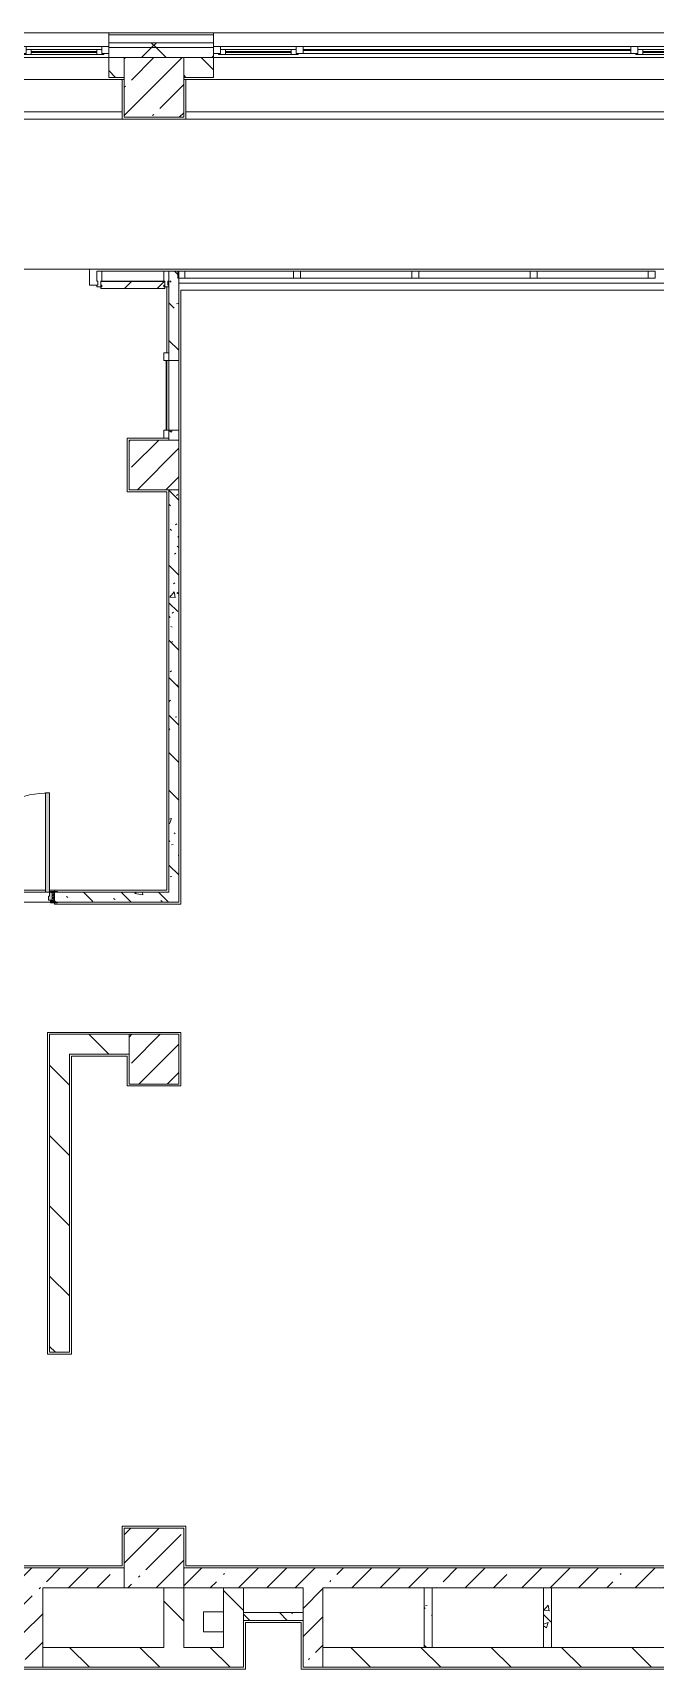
# Model space of a CAD drawing. Header units: millimetres. Extents: x 81676 to 276943, y -8553 to 29000.
# Drawn here: x 207203 to 213468, y 10880 to 27350 of the extents above; entities that cross this region are included whole.
import ezdxf

# ---------------------------------------------------------------- set-up
doc = ezdxf.new("R2010")
doc.units = ezdxf.units.MM
for name, color, linetype, lineweight, true_color in [('A-DOOR-3', 7, 'Continuous', 5, 0xe2e2e2), ('A-DOOR-4', 7, 'Continuous', 5, 0xaaaaaa), ('A-DOOR-FRAM-2', 7, 'Continuous', 5, 0xe2e2e2), ('A-DOOR-FRAM-3', 7, 'Continuous', 5, 0xaaaaaa), ('A-FLOR-3', 7, 'Continuous', 5, 0xaaaaaa), ('I-WALL-5', 7, 'Continuous', 5, 0x787878)]:
    doc.layers.add(name, color=color, linetype=linetype, lineweight=lineweight, true_color=true_color)
for name, color, linetype, lineweight in [('A-GLAZ-2', 7, 'Continuous', 5), ('A-GLAZ-CURT-1', 7, 'Continuous', 5), ('A-GLAZ-CWMG-2', 7, 'Continuous', 5), ('A-WALL', 7, 'Continuous', 9), ('A-WALL-6', 7, 'Continuous', 5), ('I-WALL-3', 7, 'Continuous', 5), ('S-COLS-1', 7, 'Continuous', 5)]:
    doc.layers.add(name, color=color, linetype=linetype, lineweight=lineweight)
pattern_1 = [(45, (147962.96, 0), (-285.1231, 285.1231), []), (45, (148248.1, 0), (-285.1231, 285.1231), [504.031, -100.806, 16.764, -84.042])]
pattern_2 = [(135, (147962.96, 0), (-377.1708, -377.1708), [533.4, -88.9, 17.78, -88.9]), (135, (147962.96, 376.94), (-377.1708, -377.1708), []), (50, (147962.96, 0), (637.6445, -55.7866), [66.675, -733.425]), (355, (147962.96, 0), (-123.3494, 668.699), [53.34, -586.74]), (100.451, (148016.1, -4.65), (514.299, 612.908), [56.665, -623.315]), (46.184, (147963, 177.8), (948.776, -147.15), [100.012, -1100.137]), (96.636, (148042, 165.5), (830.909, 865.997), [84.998, -934.973]), (351.184, (147963, 177.8), (830.918, 865.988), [80.01, -880.11]), (21, (148051.86, 133.35), (530.6506, -357.9283), [66.675, -733.425]), (326, (148051.86, 133.35), (216.308, 644.6585), [53.34, -586.74]), (71.451, (148096.1, 103.5), (746.9596, 286.7243), [56.665, -623.315]), (37.5, (147962.96, 0), (10.8105, 295.9426), [16.764, -562.864, 16.764, -578.866, -588.962]), (37.5, (147962.96, 0), (10.8105, 295.9426), [-1175.258, 16.764, -572.198]), (7.5, (147962.96, 0), (233.8692, 350.6318), [16.764, -322.834, 16.764, -549.529, -224.472]), (7.5, (147962.96, 0), (233.8692, 350.6318), [-905.891, 16.764, -207.708]), (327.5, (147764.71, 0), (474.5678, -20.0513), [16.764, -205.486, 16.764, -676.656, -920.115]), (327.5, (147764.71, 0), (474.5678, -20.0513), [-915.67, 16.764, -903.351]), (317.5, (147675.8, 0), (518.4522, 88.9934), [16.764, -272.161, 16.764, -443.738, -653.415]), (317.5, (147675.8, 0), (518.4522, 88.9934), [-749.427, 16.764, -636.651])]
pattern_3 = [(135, (147962.96, 0), (-353.5534, -353.5534), [])]
pattern_4 = [(45, (147962.96, 0), (-353.5534, 353.5534), []), (135, (147962.96, 0), (-353.5534, -353.5534), [])]

# ---------------------------------------------------------------- blocks, each defined once
blk = doc.blocks.new('Системная панель - Стекло - 70мм-31693619-1_6_3_птичка')
at = {"layer": 'A-GLAZ-CURT-1'}
for p, q in [((547.5, 35), (-547.5, 35)), ((-547.5, 35), (-547.5, -35)), ((547.5, -35), (547.5, 35)), ((-547.5, -35), (547.5, -35))]:
    blk.add_line(p, q, dxfattribs=at)
blk = doc.blocks.new('Прямоугольный импост - 50 x 70 мм-23766079-1_6_3_птичка')
at = {"layer": 'A-GLAZ-CWMG-2'}
for p, q in [((-35, 35), (35, 35)), ((-35, -35), (-35, 35)), ((35, 35), (35, -35)), ((35, -35), (-35, -35))]:
    blk.add_line(p, q, dxfattribs=at)
blk = doc.blocks.new('BSC_Колонна _Прямоугольная - 600х600-V52-1_6_3_птичка')
at = {"layer": 'S-COLS-1'}
h = blk.add_hatch(dxfattribs=at)
h.set_pattern_fill('FP_86', color=256, style=0, pattern_type=2)
h.set_pattern_definition([(45, (-60460, -12000), (-285.1231, 285.1231), []), (45, (-60174.88, -12000), (-285.1231, 285.1231), [504.031, -100.806, 16.764, -84.042])])
h.paths.add_polyline_path([(208, -300), (300, -300), (300, 300), (-300, 300), (-300, -300), (-168, -300)])
for p, q in [((300, 300), (-300, 300)), ((-300, 300), (-300, -300)), ((300, -300), (300, 300)), ((-300, -300), (300, -300))]:
    blk.add_line(p, q, dxfattribs=at)
blk = doc.blocks.new('Системная панель - Стекло - 70мм-31693620-1_6_3_птичка')
at = {"layer": 'A-GLAZ-CURT-1'}
for p, q in [((560, 35), (-560, 35)), ((-560, 35), (-560, -35)), ((560, -35), (560, 35)), ((-560, -35), (560, -35))]:
    blk.add_line(p, q, dxfattribs=at)
blk = doc.blocks.new('Прямоугольный импост - 50 x 70 мм-V75-1_6_3_птичка')
at = {"layer": 'A-GLAZ-CWMG-2'}
for p, q in [((-35, 35), (35, 35)), ((-35, -35), (-35, 35)), ((35, 35), (35, -35)), ((35, -35), (-35, -35))]:
    blk.add_line(p, q, dxfattribs=at)
blk = doc.blocks.new('Прямоугольный импост - Импост структурный с накладкой - 160мм Темный-32302294-1_6_3_птичка')
at = {"layer": 'A-GLAZ-CWMG-2'}
for p, q in [((-25, 40), (-25, 140)), ((-25, 140), (25, 140)), ((-15, 40), (-25, 40)), ((-25, -17), (-25, 0)), ((-25, 0), (-15, 0)), ((-15, 0), (-15, 40)), ((15, 40), (15, 0)), ((25, 40), (15, 40)), ((15, 0), (25, 0)), ((25, 140), (25, 40)), ((25, 0), (25, -17)), ((25, -17), (-25, -17))]:
    blk.add_line(p, q, dxfattribs=at)
blk = doc.blocks.new('110_Дверь_СКБ_1Ст_Внутренняя1 - Д-11 1100x2100h_кладовые _все__ коридор _между помещениями блока столовой__ моечные _все_-32089444-1_6_3_птичка')
at = {"layer": 'A-DOOR-3'}
h = blk.add_hatch(color=256, dxfattribs=at)
h.paths.add_polyline_path([(512.5, -30), (537.5, -30), (537.5, 50), (512.5, 50), (512.5, 10), (502.5, 10), (502.5, -30)])
h.paths.add_polyline_path([(-477.5, -30), (-477.5, 10), (-487.5, 10), (-487.5, 50), (-512.5, 50), (-512.5, -30), (-487.5, -30)])
at = {"layer": 'A-DOOR-4'}
h = blk.add_hatch(dxfattribs=at)
h.set_pattern_fill('FP_68', color=256, style=0, pattern_type=2)
h.set_pattern_definition([(135, (1751.41, 114.685), (-14.14214, -14.14214), []), (225, (1751.41, 114.685), (14.14214, -14.14214), [])])
h.paths.add_polyline_path([(562.5, -50), (562.5, 50), (537.5, 50), (537.5, -50)])
at = {"layer": 'A-DOOR-FRAM-2'}
for points in [[(512.5, 50), (512.5, 1050), (472.5, 1050), (472.5, 50)], [(-512.5, 50), (-497.5, 50), (-497.5, 58), (-567.5, 58), (-567.5, 50), (-537.5, 50)], [(592.5, 50), (592.5, 58), (522.5, 58), (522.5, 50), (562.5, 50)], [(-567.5, -58), (-497.5, -58), (-497.5, -50), (-567.5, -50)], [(-497.5, -50), (-497.5, -30), (-512.5, -30), (-512.5, -50)], [(522.5, -50), (537.5, -50), (537.5, -30), (522.5, -30)], [(592.5, -58), (592.5, -50), (522.5, -50), (522.5, -58), (562.5, -58)]]:
    blk.add_hatch(color=256, dxfattribs=at).paths.add_polyline_path(points)
at = {"layer": 'A-DOOR-FRAM-3'}
h = blk.add_hatch(dxfattribs=at)
h.set_pattern_fill('FP_69', color=256, style=0, pattern_type=2)
h.set_pattern_definition([(45, (-371.384, 114.685), (-14.1421, 14.1421), []), (135, (-371.384, 114.685), (-14.1421, -14.1421), [])])
h.paths.add_polyline_path([(-537.5, -50), (-512.5, -50), (-512.5, 50), (-537.5, 50)])
at = {"layer": 'A-DOOR-4'}
for p, q in [((512.5, 1050), (472.5, 1050)), ((472.5, 1050), (472.5, 50)), ((512.5, 50), (512.5, 1050)), ((472.5, 50), (512.5, 50))]:
    blk.add_line(p, q, dxfattribs=at)
blk.add_arc((512.5, 50), 1000, 90, 180, dxfattribs=at)
at = {"layer": 'A-DOOR-FRAM-3'}
for p, q in [((-497.5, 58), (-567.5, 58)), ((-567.5, 58), (-567.5, 50)), ((-567.5, 50), (-497.5, 50)), ((-512.5, 50), (-537.5, 50)), ((-537.5, 50), (-537.5, -50)), ((-487.5, 50), (-512.5, 50)), ((-512.5, 50), (-512.5, -30)), ((-512.5, -50), (-512.5, 50)), ((-497.5, 50), (-512.5, 50)), ((-512.5, 50), (-512.5, 49)), ((-512.5, 49), (-497.5, 49)), ((-497.5, 50), (-497.5, 58)), ((-497.5, 49), (-497.5, 50)), ((-487.5, 10), (-487.5, 50)), ((-477.5, 10), (-487.5, 10)), ((-477.5, -30), (-477.5, 10)), ((512.5, 10), (502.5, 10)), ((502.5, 10), (502.5, -30)), ((512.5, 50), (512.5, 10)), ((537.5, 50), (512.5, 50)), ((592.5, 58), (522.5, 58)), ((522.5, 58), (522.5, 50)), ((537.5, 50), (522.5, 50)), ((522.5, 50), (522.5, 49)), ((522.5, 50), (592.5, 50)), ((522.5, 49), (537.5, 49)), ((537.5, -30), (537.5, 50)), ((562.5, 50), (537.5, 50)), ((537.5, 50), (537.5, -50)), ((537.5, 49), (537.5, 50)), ((562.5, -50), (562.5, 50)), ((592.5, 50), (592.5, 58)), ((-497.5, -50), (-567.5, -50)), ((-567.5, -50), (-567.5, -58)), ((-567.5, -58), (-497.5, -58)), ((-537.5, -50), (-512.5, -50)), ((-512.5, -30), (-477.5, -30)), ((-497.5, -30), (-512.5, -30)), ((-512.5, -30), (-512.5, -50)), ((-512.5, -50), (-497.5, -50)), ((-497.5, -50), (-497.5, -30)), ((-497.5, -58), (-497.5, -50)), ((502.5, -30), (537.5, -30)), ((537.5, -30), (522.5, -30)), ((522.5, -30), (522.5, -50)), ((522.5, -50), (537.5, -50)), ((592.5, -50), (522.5, -50)), ((522.5, -50), (522.5, -58)), ((522.5, -58), (592.5, -58)), ((537.5, -50), (537.5, -30)), ((537.5, -50), (562.5, -50)), ((592.5, -58), (592.5, -50))]:
    blk.add_line(p, q, dxfattribs=at)
blk = doc.blocks.new('Системная панель - Стекло - 70мм-V87-1_6_3_птичка')
at = {"layer": 'A-GLAZ-CURT-1'}
for p, q in [((560, 35), (-560, 35)), ((-560, 35), (-560, -35)), ((560, -35), (560, 35)), ((-560, -35), (560, -35))]:
    blk.add_line(p, q, dxfattribs=at)
blk = doc.blocks.new('120_Окно_СКБ_2Ст - 120_Окно_СКБ_2Ст 2300х2400 _мал створка справа_-19949978-1_6_3_птичка')
at = {"layer": 'A-GLAZ-2'}
for p, q in [((-1150, -75), (-1150, -5)), ((-1150, -5), (-1080, -5)), ((1150, -5), (-1150, -5)), ((-1080, -75), (-1150, -75)), ((-1150, -75), (-1100, -75)), ((-1080, -75), (-1100, -75)), ((-1100, -75), (-1100, -85)), ((-1100, -85), (270, -85)), ((270, -85), (-1100, -85)), ((-1080, -5), (-1080, -75)), ((250, -35), (-1080, -35)), ((-1080, -35), (-1080, -75)), ((-1030, -85), (-1030, -35)), ((-1030, -55), (200, -55)), ((200, -65), (-1030, -65)), ((200, -85), (200, -35)), ((250, -75), (250, -5)), ((250, -5), (320, -5)), ((250, -75), (250, -35)), ((320, -75), (250, -75)), ((270, -75), (250, -75)), ((270, -75), (300, -75)), ((270, -85), (270, -75)), ((320, -75), (300, -75)), ((300, -75), (300, -85)), ((300, -85), (1100, -85)), ((1100, -85), (300, -85)), ((320, -5), (320, -75)), ((1080, -35), (320, -35)), ((320, -35), (320, -75)), ((370, -85), (370, -35)), ((370, -55), (1030, -55)), ((1030, -65), (370, -65)), ((1030, -85), (1030, -35)), ((1080, -75), (1080, -5)), ((1080, -5), (1150, -5)), ((1080, -75), (1080, -35)), ((1150, -75), (1080, -75)), ((1100, -75), (1080, -75)), ((1100, -75), (1150, -75)), ((1100, -85), (1100, -75)), ((1150, -5), (1150, -75))]:
    blk.add_line(p, q, dxfattribs=at)
blk = doc.blocks.new('120_Окно_СКБ_3Ст - 120_Окно_СКБ_3Ст_5100-21641134-1_6_3_птичка')
at = {"layer": 'A-GLAZ-2'}
for p, q in [((-2550, -75), (-2550, -5)), ((-2550, -5), (-2480, -5)), ((2550, -5), (-2550, -5)), ((-2480, -75), (-2550, -75)), ((-2550, -75), (-2500, -75)), ((-2480, -75), (-2500, -75)), ((-2500, -75), (-2500, -85)), ((-2500, -85), (-1700, -85)), ((-1700, -85), (-2500, -85)), ((-2480, -5), (-2480, -75)), ((-1720, -35), (-2480, -35)), ((-2480, -35), (-2480, -75)), ((-2430, -85), (-2430, -35)), ((-2430, -55), (-1770, -55)), ((-1770, -65), (-2430, -65)), ((-1770, -85), (-1770, -35)), ((-1720, -75), (-1720, -5)), ((-1720, -5), (-1650, -5)), ((-1720, -75), (-1720, -35)), ((-1650, -75), (-1720, -75)), ((-1700, -75), (-1720, -75)), ((-1700, -75), (1700, -75)), ((-1700, -85), (-1700, -75)), ((-1650, -5), (-1650, -75)), ((1650, -35), (-1650, -35)), ((1650, -45), (-1650, -45)), ((1650, -75), (1650, -5)), ((1650, -5), (1720, -5)), ((1720, -75), (1650, -75)), ((1720, -75), (1700, -75)), ((1700, -75), (1700, -85)), ((1700, -85), (2500, -85)), ((2500, -85), (1700, -85)), ((1720, -5), (1720, -75)), ((2480, -35), (1720, -35)), ((1720, -35), (1720, -75)), ((1770, -85), (1770, -35)), ((1770, -55), (2430, -55)), ((2430, -65), (1770, -65)), ((2430, -85), (2430, -35)), ((2480, -75), (2480, -5)), ((2480, -5), (2550, -5)), ((2480, -75), (2480, -35)), ((2550, -75), (2480, -75)), ((2500, -75), (2480, -75)), ((2500, -75), (2550, -75)), ((2500, -85), (2500, -75)), ((2550, -5), (2550, -75))]:
    blk.add_line(p, q, dxfattribs=at)
blk = doc.blocks.new('BSC_Колонна _Прямоугольная - 500х500-V123-1_6_3_птичка')
at = {"layer": 'S-COLS-1'}
h = blk.add_hatch(dxfattribs=at)
h.set_pattern_fill('FP_140', color=256, style=0, pattern_type=2)
h.set_pattern_definition([(45, (-60460, -17020), (-285.1231, 285.1231), []), (45, (-60174.88, -17020), (-285.1231, 285.1231), [504.031, -100.806, 16.764, -84.042])])
h.paths.add_polyline_path([(189, -250), (250, -250), (250, 250), (-250, 250), (-250, -250), (-168, -250)])
for p, q in [((250, 250), (-250, 250)), ((-250, 250), (-250, -250)), ((250, -250), (250, 250)), ((-250, -250), (250, -250))]:
    blk.add_line(p, q, dxfattribs=at)
blk = doc.blocks.new('BSC_Колонна _Прямоугольная - 500х500-V124-1_6_3_птичка')
at = {"layer": 'S-COLS-1'}
h = blk.add_hatch(dxfattribs=at)
h.set_pattern_fill('FP_141', color=256, style=0, pattern_type=2)
h.set_pattern_definition([(45, (-60460, -23000), (-285.1231, 285.1231), []), (45, (-60174.88, -23000), (-285.1231, 285.1231), [504.031, -100.806, 16.764, -84.042])])
h.paths.add_polyline_path([(130, -250), (250, -250), (248, 250), (-250, 249), (-250, -250), (-168, -250)])
for p, q in [((250, 250), (-250, 250)), ((-250, 250), (-250, -250)), ((250, -250), (250, 250)), ((-250, -250), (250, -250))]:
    blk.add_line(p, q, dxfattribs=at)
blk = doc.blocks.new('Штора противопожарная_Рен - ШТ_700х700-22567375-1_6_3_птичка')
at = {"layer": 'A-DOOR-4'}
for p, q in [((-430, 100), (-350, 100)), ((-430, 50), (-430, 100)), ((-350, 50), (-430, 50)), ((-350, 100), (-350, 50)), ((-350, 78), (350, 78)), ((-350, 73), (-350, 78)), ((350, 73), (-350, 73)), ((350, 100), (430, 100)), ((350, 50), (350, 100)), ((350, 78), (350, 73)), ((430, 50), (350, 50)), ((430, 100), (430, 50))]:
    blk.add_line(p, q, dxfattribs=at)
blk = doc.blocks.new('Системная панель - Стекло - 70мм-32304938-1_6_3_птичка')
at = {"layer": 'A-GLAZ-CURT-1'}
h = blk.add_hatch(dxfattribs=at)
h.set_pattern_fill('FP_168', color=256, style=0, pattern_type=2)
h.set_pattern_definition([(225, (60747.5, 24310), (1414.214, -1414.214), [1000, -3000]), (225, (61747.5, 24810), (1414.214, -1414.214), [3000, -1000]), (225, (59747.5, 25310), (1414.214, -1414.214), [1000, -3000])])
h.paths.add_polyline_path([(322, 35), (-323, 35), (-323, -35), (322, -35), (322, 18)])
for p, q in [((322, 35), (-323, 35)), ((-323, 35), (-323, -35)), ((322, -35), (322, 35)), ((-323, -35), (322, -35))]:
    blk.add_line(p, q, dxfattribs=at)
blk = doc.blocks.new('Прямоугольный импост - Импост структурный с накладкой - 160мм Темный-32304618-1_6_3_птичка')
at = {"layer": 'A-GLAZ-CWMG-2'}
for p, q in [((59935, 24950), (60560, 24950)), ((59935, 24850), (60560, 24850))]:
    blk.add_line(p, q, dxfattribs=at)
blk = doc.blocks.new('Системная панель - Стекло - 70мм-V153-1_6_3_птичка')
at = {"layer": 'A-GLAZ-CURT-1'}
for p, q in [((560, 35), (-560, 35)), ((-560, 35), (-560, -35)), ((560, -35), (560, 35)), ((-560, -35), (560, -35))]:
    blk.add_line(p, q, dxfattribs=at)
blk = doc.blocks.new('Прямоугольный импост - Импост структурный с накладкой - 160мм Темный-32302318-1_6_3_птичка')
at = {"layer": 'A-GLAZ-CWMG-2'}
for p, q in [((0, 140), (-50, 140)), ((-50, 140), (-50, 40)), ((-50, 40), (-40, 40)), ((-40, 0), (-50, 0)), ((-50, 0), (-50, -17)), ((-40, 40), (-40, 0)), ((-10, 0), (-10, 40)), ((-10, 40), (0, 40)), ((0, 0), (-10, 0)), ((0, 40), (0, 140)), ((0, -17), (0, 0)), ((-50, -17), (0, -17))]:
    blk.add_line(p, q, dxfattribs=at)
blk = doc.blocks.new('Зашивка приборов отопления9 - Зашивка приборов отопления-33277916-1_6_3_птичка')
at = {"layer": 'A-WALL-6'}
for p, q in [((51570, 26880), (51570, 26555)), ((54140, 26880), (51570, 26880)), ((54140, 26555), (54140, 26880)), ((51570, 26555), (54140, 26555)), ((54140, 26555), (51570, 26555)), ((51570, 26555), (51570, 26480)), ((54140, 26480), (54140, 26555)), ((51570, 26480), (54140, 26480))]:
    blk.add_line(p, q, dxfattribs=at)
blk = doc.blocks.new('Зашивка приборов отопления10 - Зашивка приборов отопления-33278020-1_6_3_птичка')
at = {"layer": 'A-WALL-6'}
for p, q in [((51570, 26880), (51570, 26555)), ((56926, 26880), (51570, 26880)), ((56926, 26555), (56926, 26880)), ((51570, 26555), (56926, 26555)), ((56930, 26555), (51570, 26555)), ((51570, 26555), (51570, 26480)), ((56930, 26480), (56930, 26555)), ((51570, 26480), (56930, 26480))]:
    blk.add_line(p, q, dxfattribs=at)

msp = doc.modelspace()

# ---------------------------------------------------------------- hatches: boundary and pattern name
at = {"layer": 'A-WALL-6'}
h = msp.add_hatch(dxfattribs=at)
h.set_pattern_fill('FP_54', color=256, style=0, pattern_type=2)
h.set_pattern_definition(pattern_4)
h.paths.add_polyline_path([(231388.1, 27200), (232933, 27200), (232933, 27250), (228313, 27250), (228313, 27200), (231188.1, 27200)])
h.paths.add_polyline_path([(218773, 27200), (218773, 27250), (216173, 27250), (216173, 27200), (218273, 27200)])
h.paths.add_polyline_path([(214723, 27200), (215073, 27200), (215073, 27250), (214123, 27250), (214123, 27200)])
h.paths.add_polyline_path([(220873, 27200), (222213, 27200), (222213, 27250), (220873, 27250), (220873, 27210)])
h.paths.add_polyline_path([(225213, 27200), (225213, 27250), (224313, 27250), (224313, 27200), (224713, 27200)])
h.paths.add_polyline_path([(205668, 27200), (205668, 27250), (204823, 27250), (204823, 27200)])
h.paths.add_polyline_path([(208255.1, 27200), (209023, 27200), (209023, 27250), (207968, 27250), (207968, 27200)])
h.paths.add_polyline_path([(201823, 27200), (202723, 27200), (202723, 27250), (201823, 27250), (201823, 27210)])
h.paths.add_polyline_path([(196723, 27200), (196723, 27250), (195623, 27250), (195623, 27200), (196123, 27200)])
h.paths.add_polyline_path([(199723, 27200), (199723, 27250), (198823, 27250), (198823, 27200)])
h.paths.add_polyline_path([(192523, 27200), (192523, 27250), (190123, 27250), (190123, 27200), (191524.5, 27200)])
h = msp.add_hatch(dxfattribs=at)
h.set_pattern_fill('FP_54', color=256, style=0, pattern_type=2)
h.set_pattern_definition(pattern_4)
h.paths.add_polyline_path([(190723, 27100), (192523, 27100), (192523, 27200), (190123, 27200), (190123, 27100)])
h.paths.add_polyline_path([(208723, 27100), (209023, 27100), (209023, 27200), (207968, 27200), (207968, 27100), (208255.1, 27100)])
h.paths.add_polyline_path([(232063, 27100), (232933, 27100), (232928.4, 27200), (228313, 27198.1), (228313, 27100), (231388.1, 27100)])
h.paths.add_polyline_path([(199363, 27100), (199723, 27100), (199723, 27200), (198823, 27200), (198823, 27100)])
h.paths.add_polyline_path([(201823, 27100), (202723, 27100), (202723, 27200), (201823, 27200), (201823, 27140)])
h.paths.add_polyline_path([(195823, 27100), (196723, 27100), (196723, 27200), (195623, 27200), (195623, 27100)])
h.paths.add_polyline_path([(215073, 27100), (215073, 27102), (215041, 27102), (215041, 27110), (215073, 27110), (215073, 27200), (214123, 27200), (214123, 27100), (215041, 27100)])
h.paths.add_polyline_path([(205668, 27100), (205668, 27200), (204823, 27200), (204823, 27100), (205313, 27100)])
h.paths.add_polyline_path([(224713, 27100), (225213, 27100), (225213, 27200), (224313, 27200), (224313, 27100)])
h.paths.add_polyline_path([(216205, 27100), (218773, 27100), (218773, 27200), (216173, 27200), (216173, 27110), (216205, 27110), (216205, 27102), (216173, 27100)])
h.paths.add_polyline_path([(221503, 27100), (222213, 27100), (222213, 27200), (220873, 27200), (220873, 27100)])
h = msp.add_hatch(dxfattribs=at)
h.set_pattern_fill('FP_65', color=256, style=0, pattern_type=2)
h.set_pattern_definition([(135, (147962.96, 0), (-176.7767, -176.7767), [])])
h.paths.add_polyline_path([(205313, 26900), (205668, 26900), (205668, 27100), (204823, 27100), (204823, 26900)])
h.paths.add_polyline_path([(190723, 26900), (192523, 26900), (192523, 27100), (190723, 27100), (190723, 27061.4)])
h.paths.add_polyline_path([(198960.3, 26900), (199723, 26900), (199723, 27100), (198823, 27100), (198823, 26900)])
h.paths.add_polyline_path([(201823, 26900), (202123, 26900), (202123, 27100), (201823, 27100), (201823, 26969.4)])
h.paths.add_polyline_path([(228613, 26900), (228613, 27100), (228313, 27100), (228313, 26900)])
h.paths.add_polyline_path([(208723, 26900), (209023, 26900), (209023, 27100), (208723, 27100), (208723, 26953.9)])
h.paths.add_polyline_path([(224713, 26900), (224713, 27100), (224313, 27100), (224313, 26900), (224391.1, 26900)])
h.paths.add_polyline_path([(215023, 26900), (215023, 27100), (214723, 27100), (214723, 26900)])
h.paths.add_polyline_path([(207968, 26900), (208123, 26900), (208123, 27100), (207968, 27100), (207968, 26936.5)])
h.paths.add_polyline_path([(216169, 26900), (218273, 26900), (218273, 27100), (216169, 27100), (216169, 27091.3)])
h.paths.add_polyline_path([(222213, 26900), (222213, 27100), (222003, 27100), (222003, 26900)])
h.paths.add_polyline_path([(221503, 26900), (221503, 27100), (220873, 27100), (220873, 26900)])
h.paths.add_polyline_path([(195623, 26900), (196123, 26900), (196123, 27100), (195623, 27100), (195623, 27079.6)])
at = {"layer": 'I-WALL-3'}
h = msp.add_hatch(dxfattribs=at)
h.set_pattern_fill('FP_64', color=256, style=0, pattern_type=2)
h.set_pattern_definition(pattern_3)
h.paths.add_polyline_path([(207373, 17070), (208173, 17070), (208173, 17270), (207373, 17265)])
h = msp.add_hatch(dxfattribs=at)
h.set_pattern_fill('FP_64', color=256, style=0, pattern_type=2)
h.set_pattern_definition(pattern_3)
h.paths.add_polyline_path([(207573, 14070), (207573, 17070), (207373, 17070), (207373, 14070)])
h = msp.add_hatch(dxfattribs=at)
h.set_pattern_fill('FP_34', color=256, style=0, pattern_type=2)
h.set_pattern_definition(pattern_1)
h.paths.add_polyline_path([(207103, 11700), (208123, 11700), (208123, 11900), (202723, 11900), (202723, 11700), (206396.1, 11700)])
h.paths.add_polyline_path([(199873, 11700), (202123, 11700), (202123, 11900), (199673, 11900), (199673, 11700)])
h = msp.add_hatch(dxfattribs=at)
h.set_pattern_fill('FP_34', color=256, style=0, pattern_type=2)
h.set_pattern_definition(pattern_1)
h.paths.add_polyline_path([(210114, 11700), (214123, 11700), (214123, 11900), (208723, 11900), (208723, 11700), (209923, 11700)])
h = msp.add_hatch(dxfattribs=at)
h.set_pattern_fill('FP_34', color=256, style=0, pattern_type=2)
h.set_pattern_definition(pattern_1)
h.paths.add_polyline_path([(207103, 10900), (207303, 10900), (207303, 11700), (207103, 11700), (207103, 10980)])
h = msp.add_hatch(dxfattribs=at)
h.set_pattern_fill('FP_64', color=256, style=0, pattern_type=2)
h.set_pattern_definition(pattern_3)
h.paths.add_polyline_path([(208723, 11100), (208723, 11700), (208523, 11700), (208523, 11100)])
h = msp.add_hatch(dxfattribs=at)
h.set_pattern_fill('FP_64', color=256, style=0, pattern_type=2)
h.set_pattern_definition(pattern_3)
h.paths.add_polyline_path([(209123, 11100), (209323, 11100), (209323, 11700), (209123, 11700), (209123, 11257)])
h = msp.add_hatch(dxfattribs=at)
h.set_pattern_fill('FP_34', color=256, style=0, pattern_type=2)
h.set_pattern_definition(pattern_1)
h.paths.add_polyline_path([(210123, 10900), (210123, 11700), (209923, 11700), (209923, 10900)])
h = msp.add_hatch(dxfattribs=at)
h.set_pattern_fill('FP_64', color=256, style=0, pattern_type=2)
h.set_pattern_definition(pattern_3)
h.paths.add_polyline_path([(207303, 10900), (209323, 10900), (209323, 11100), (207303, 11100), (207303, 10994)])
h = msp.add_hatch(dxfattribs=at)
h.set_pattern_fill('FP_64', color=256, style=0, pattern_type=2)
h.set_pattern_definition(pattern_3)
h.paths.add_polyline_path([(220922.8, 10900), (221503, 10900), (221503, 11100), (220892.8, 11100), (220892.8, 10900)])
h.paths.add_polyline_path([(214723, 10900), (216631.8, 10900), (216631.8, 11100), (214723, 11100), (214723, 10994)])
h.paths.add_polyline_path([(211973, 10900), (214523, 10900), (214523, 11100), (210123, 11100), (210123, 10900)])
h.paths.add_polyline_path([(217581.8, 10900), (219942.8, 10900), (219942.8, 11100), (217581.8, 11100), (217581.8, 10994)])
at = {"layer": 'I-WALL-5'}
h = msp.add_hatch(dxfattribs=at)
h.set_pattern_fill('FP_63', color=256, style=0, pattern_type=2)
h.set_pattern_definition(pattern_2)
h.paths.add_polyline_path([(208673, 18600), (208673, 22750), (208573, 22750), (208573, 18600), (208660.4, 18600)])
h.paths.add_polyline_path([(208573, 23250), (208673, 23250), (208673, 23350), (208573, 23350), (208573, 23270)])
h.paths.add_polyline_path([(208573, 24050), (208673, 24050), (208673, 24950), (208573, 24950), (208573, 24130)])
h = msp.add_hatch(dxfattribs=at)
h.set_pattern_fill('FP_63', color=256, style=0, pattern_type=2)
h.set_pattern_definition(pattern_2)
h.paths.add_polyline_path([(208553, 18600), (208573, 18600), (208573, 18700), (207423, 18700), (207423, 18600), (208255.1, 18600)])
h.paths.add_polyline_path([(206093, 18600), (206323, 18600), (206323, 18700), (206093, 18700)])
h = msp.add_hatch(dxfattribs=at)
h.set_pattern_fill('FP_63', color=256, style=0, pattern_type=2)
h.set_pattern_definition(pattern_2)
h.paths.add_polyline_path([(211143, 11100), (211223, 11100), (211223, 11700), (211143, 11700), (211143, 11457)])
h = msp.add_hatch(dxfattribs=at)
h.set_pattern_fill('FP_63', color=256, style=0, pattern_type=2)
h.set_pattern_definition(pattern_2)
h.paths.add_polyline_path([(212343, 11100), (212423, 11100), (212423, 11700), (212343, 11700), (212343, 11457)])
h = msp.add_hatch(dxfattribs=at)
h.set_pattern_fill('FP_63', color=256, style=0, pattern_type=2)
h.set_pattern_definition(pattern_2)
h.paths.add_polyline_path([(209923, 11370), (209923, 11450), (209323, 11450), (209323, 11370), (209903, 11370)])
at = {"layer": 'S-COLS-1'}
h = msp.add_hatch(dxfattribs=at)
h.set_pattern_fill('FP_34', color=256, style=0, pattern_type=2)
h.set_pattern_definition(pattern_1)
h.paths.add_polyline_path([(208723, 26500), (208723, 27100), (208123, 27100), (208123, 26500), (208255.1, 26500)])

# ---------------------------------------------------------------- linework, layer by layer
at = {"layer": 'A-FLOR-3'}
for p, q in [((208743, 26480), (208103, 26480)), ((205913, 24970), (214743, 24970)), ((207773, 24810), (207773, 24970)), ((207848, 24810), (207773, 24810)), ((208553, 24130), (208553, 24791.7)), ((214603, 24760), (208693, 24760)), ((208693, 24760), (208693, 18580)), ((208553, 23350), (208553, 24050)), ((208153, 22730), (208153, 23270)), ((208153, 23270), (208523, 23270)), ((208553, 22730), (208153, 22730)), ((208553, 18720), (208553, 22730)), ((207333, 18720), (206113, 18720)), ((208553, 18720), (207373, 18720)), ((207423, 18708), (207423, 18720)), ((207423, 18580), (207423, 18592)), ((208693, 18580), (207423, 18580)), ((207353, 14050), (207353, 17290)), ((207353, 17290), (208693, 17290)), ((208693, 17290), (208693, 16750)), ((208153, 17050), (207593, 17050)), ((207593, 17050), (207593, 14050)), ((208153, 16750), (208153, 17050)), ((208693, 16750), (208153, 16750)), ((207593, 14050), (207353, 14050)), ((208103, 11920), (208103, 12320)), ((208103, 12320), (208743, 12320)), ((208743, 12320), (208743, 11920)), ((205533, 11920), (208103, 11920)), ((208743, 11920), (214103, 11920)), ((208923, 11457), (209123, 11457)), ((208923, 11257), (208923, 11457)), ((209123, 11257), (208923, 11257)), ((209903, 11350), (209343, 11350)), ((209343, 11350), (209343, 10880)), ((209903, 10880), (209903, 11350)), ((209343, 10880), (206493, 10880)), ((216620.4, 10880), (209903, 10880))]:
    msp.add_line(p, q, dxfattribs=at)
at = {"layer": 'A-WALL'}
for p, q in [((209023, 27330), (207968, 27330)), ((209023, 27250), (207968, 27250)), ((209023, 27200), (207968, 27200)), ((208123, 27100), (207968, 27100)), ((207968, 27100), (208123, 27100)), ((209023, 27100), (208723, 27100)), ((208723, 27100), (209023, 27100)), ((209323, 11700), (209123, 11700)), ((211223, 11700), (211143, 11700)), ((212423, 11700), (212343, 11700)), ((209323, 11450), (209323, 11370)), ((209923, 11370), (209923, 11450)), ((207303, 11100), (207303, 10900)), ((211143, 11100), (211223, 11100)), ((212343, 11100), (212423, 11100))]:
    msp.add_line(p, q, dxfattribs=at)
at = {"layer": 'A-WALL-6'}
for p, q in [((190123, 27350), (215073, 27350)), ((207968, 27350), (207968, 27100)), ((209023, 27100), (209023, 27350)), ((207968, 27100), (205668, 27100)), ((207968, 27100), (207968, 26900)), ((208123, 26900), (208123, 27100)), ((208123, 27100), (208723, 27100)), ((208723, 27100), (208723, 26900)), ((209023, 26900), (209023, 27100)), ((214123, 27100), (209023, 27100)), ((207968, 26900), (208123, 26900)), ((208723, 26900), (209023, 26900))]:
    msp.add_line(p, q, dxfattribs=at)
at = {"layer": 'I-WALL-3'}
for p, q in [((205668, 27100), (207968, 27100)), ((209023, 27100), (214123, 27100)), ((208123, 26880), (205513, 26880)), ((214123, 26880), (208723, 26880)), ((208573, 24950), (208573, 24130)), ((208673, 24950), (208573, 24950)), ((208673, 23250), (208673, 24950)), ((214623, 24830), (208673, 24830)), ((208573, 24050), (208673, 24050)), ((208573, 23350), (208573, 24050)), ((208673, 23350), (208573, 23350)), ((208573, 23270), (208573, 23250)), ((208573, 22750), (208573, 18700)), ((208673, 18600), (208673, 22750)), ((206373, 18700), (207333, 18700)), ((208573, 18700), (207453, 18700)), ((207383, 18600), (206363, 18600)), ((207453, 18600), (208673, 18600)), ((208173, 17270), (207373, 17270)), ((207373, 17270), (207373, 14070)), ((207573, 17070), (208173, 17070)), ((207573, 14070), (207573, 17070)), ((207373, 14070), (207573, 14070)), ((208123, 11900), (205513, 11900)), ((214123, 11900), (208723, 11900)), ((207303, 11700), (208123, 11700)), ((207303, 11100), (207303, 11700)), ((208523, 11700), (208523, 11100)), ((208723, 11100), (208723, 11700)), ((208723, 11700), (209123, 11700)), ((209123, 11700), (209123, 11100)), ((209323, 11450), (209323, 11700)), ((209323, 11700), (209923, 11700)), ((209923, 11700), (209923, 11450)), ((210123, 11700), (211143, 11700)), ((210123, 10900), (210123, 11700)), ((211143, 11700), (211143, 11100)), ((211223, 11100), (211223, 11700)), ((211223, 11700), (212343, 11700)), ((212343, 11700), (212343, 11100)), ((212423, 11100), (212423, 11700)), ((212423, 11700), (214123, 11700)), ((209923, 11450), (209323, 11450)), ((209323, 10900), (209323, 11370)), ((209323, 11370), (209923, 11370)), ((209923, 11370), (209923, 10900)), ((208523, 11100), (207303, 11100)), ((209123, 11100), (208723, 11100)), ((211143, 11100), (210123, 11100)), ((212343, 11100), (211223, 11100)), ((214523, 11100), (212423, 11100)), ((207103, 10900), (209323, 10900)), ((209923, 10900), (216601.8, 10900))]:
    msp.add_line(p, q, dxfattribs=at)
at = {"layer": 'S-COLS-1'}
for p, q in [((208723, 27100), (208123, 27100)), ((208123, 27100), (208123, 26900)), ((208723, 26900), (208723, 27100)), ((208123, 26900), (208123, 26500)), ((208723, 26500), (208723, 26900)), ((208123, 26500), (208723, 26500))]:
    msp.add_line(p, q, dxfattribs=at)

# ---------------------------------------------------------------- block references
at = {"layer": 'A-DOOR-4', "rotation": 89.99999999999991}
msp.add_blockref('Штора противопожарная_Рен - ШТ_700х700-22567375-1_6_3_птичка', (208623, 23700), dxfattribs=at)
at = {"layer": 'A-DOOR-4'}
msp.add_blockref('110_Дверь_СКБ_1Ст_Внутренняя1 - Д-11 1100x2100h_кладовые _все__ коридор _между помещениями блока столовой__ моечные _все_-32089444-1_6_3_птичка', (206860.5, 18650), dxfattribs=at)
at = {"layer": 'A-GLAZ-2'}
for name, p in [('120_Окно_СКБ_2Ст - 120_Окно_СКБ_2Ст 2300х2400 _мал створка справа_-19949978-1_6_3_птичка', (206818, 27215)), ('120_Окно_СКБ_3Ст - 120_Окно_СКБ_3Ст_5100-21641134-1_6_3_птичка', (211573, 27215))]:
    msp.add_blockref(name, p, dxfattribs=at)
at = {"layer": 'A-GLAZ-CURT-1', "rotation": 180}
for name, p in [('Системная панель - Стекло - 70мм-31693619-1_6_3_птичка', (209280.5, 24915)), ('Системная панель - Стекло - 70мм-V153-1_6_3_птичка', (210458, 24915)), ('Системная панель - Стекло - 70мм-31693620-1_6_3_птичка', (211648, 24915)), ('Системная панель - Стекло - 70мм-V87-1_6_3_птичка', (212838, 24915)), ('Системная панель - Стекло - 70мм-32304938-1_6_3_птичка', (208210.5, 24810))]:
    msp.add_blockref(name, p, dxfattribs=at)
at = {"layer": 'A-GLAZ-CWMG-2', "extrusion": (0, 0, -1)}
for name, p in [('Прямоугольный импост - Импост структурный с накладкой - 160мм Темный-32302294-1_6_3_птичка', (-207873, 24810)), ('Прямоугольный импост - 50 x 70 мм-V75-1_6_3_птичка', (-208698, 24915)), ('Прямоугольный импост - 50 x 70 мм-23766079-1_6_3_птичка', (-209863, 24915)), ('Прямоугольный импост - 50 x 70 мм-23766079-1_6_3_птичка', (-211053, 24915)), ('Прямоугольный импост - 50 x 70 мм-23766079-1_6_3_птичка', (-212243, 24915)), ('Прямоугольный импост - 50 x 70 мм-23766079-1_6_3_птичка', (-213433, 24915))]:
    msp.add_blockref(name, p, dxfattribs=at)
at = {"layer": 'A-GLAZ-CWMG-2'}
for name, p in [('Прямоугольный импост - Импост структурный с накладкой - 160мм Темный-32304618-1_6_3_птичка', (147963, 0)), ('Прямоугольный импост - Импост структурный с накладкой - 160мм Темный-32302318-1_6_3_птичка', (208573, 24810))]:
    msp.add_blockref(name, p, dxfattribs=at)
at = {"layer": 'A-WALL-6'}
for name, p in [('Зашивка приборов отопления9 - Зашивка приборов отопления-33277916-1_6_3_птичка', (153963, 0)), ('Зашивка приборов отопления10 - Зашивка приборов отопления-33278020-1_6_3_птичка', (157173, 0))]:
    msp.add_blockref(name, p, dxfattribs=at)
at = {"layer": 'S-COLS-1'}
for name, p in [('BSC_Колонна _Прямоугольная - 500х500-V124-1_6_3_птичка', (208423, 23000)), ('BSC_Колонна _Прямоугольная - 500х500-V123-1_6_3_птичка', (208423, 17020)), ('BSC_Колонна _Прямоугольная - 600х600-V52-1_6_3_птичка', (208423, 12000))]:
    msp.add_blockref(name, p, dxfattribs=at)

doc.saveas('drawing.dxf')
